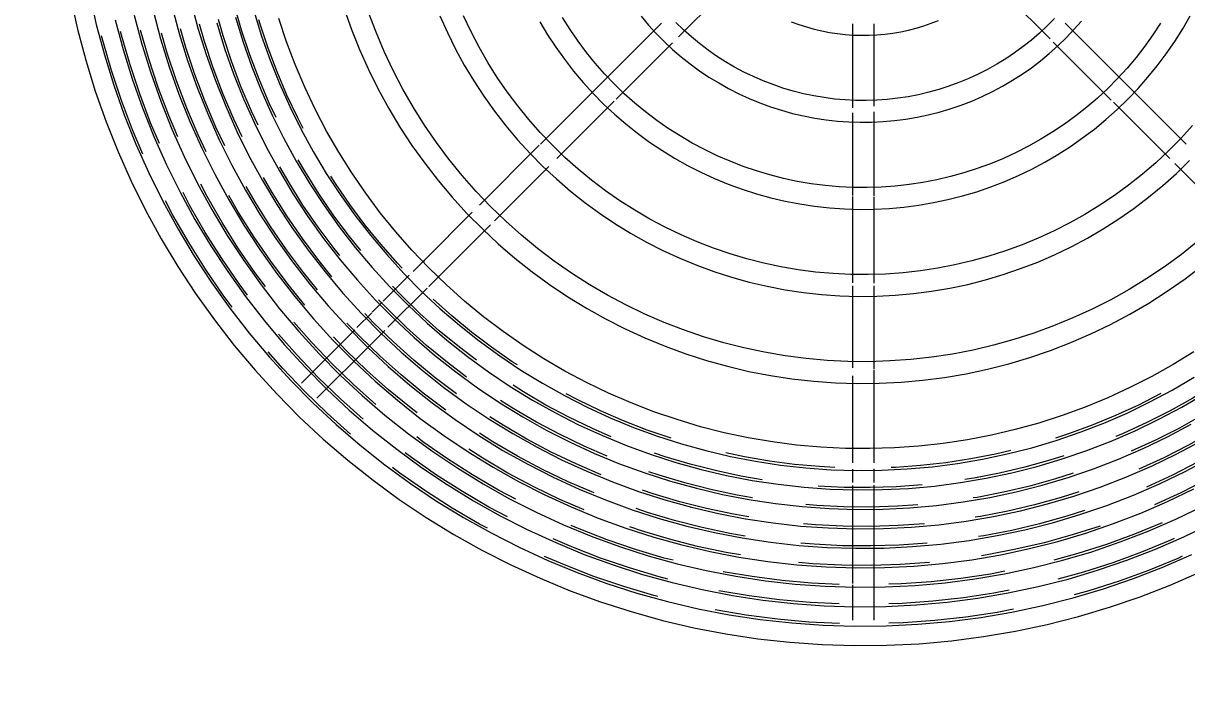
# Model space of a CAD drawing. Header units: inches. Extents: x -460 to 10305, y -938 to 5356.
# Drawn here: x 1189.14 to 1202.5, y 1002.9 to 1010.66 of the extents above; entities that cross this region are included whole.
import ezdxf
from ezdxf import colors
from ezdxf.entities.mleader import LeaderData, LeaderLine
from ezdxf.math import Vec2, Vec3

# ---------------------------------------------------------------- set-up
doc = ezdxf.new("R2010")
doc.units = ezdxf.units.IN
doc.header["$MEASUREMENT"] = 0
doc.layers.add('01-0263-G-DWG-BFP-ARCH$0$SP-CASE', color=11, linetype='Continuous', lineweight=13)
doc.layers.add('T-Detl-Wrko-ISD50184 Kitchen Ringer', color=150, linetype='Continuous')

# ---------------------------------------------------------------- blocks, each defined once
blk = doc.blocks.new('01-0263-G-DWG-BFP-ARCH', base_point=(1295.158, 1352.862))
at = {"layer": '01-0263-G-DWG-BFP-ARCH$0$SP-CASE'}
for p, q in [((2491.558, 2360.102), (2492.222, 2360.766)), ((2495.121, 2360.783), (2495.826, 2360.078)), ((2497.388, 2358.87), (2495.999, 2360.258)), ((2491.36, 2360.258), (2490.643, 2359.541)), ((2493.555, 2360.253), (2493.555, 2359.287)), ((2493.805, 2359.305), (2493.805, 2360.251)), ((2490.842, 2359.386), (2491.488, 2360.033)), ((2495.862, 2360.042), (2496.528, 2359.376)), ((2490.642, 2359.54), (2489.972, 2358.87)), ((2490.158, 2358.703), (2490.818, 2359.363)), ((2496.553, 2359.35), (2497.201, 2358.703)), ((2493.555, 2359.23), (2493.555, 2358.28)), ((2493.805, 2358.276), (2493.805, 2359.24)), ((2489.957, 2358.856), (2489.271, 2358.169)), ((2489.444, 2357.988), (2490.069, 2358.614)), ((2497.258, 2358.646), (2497.916, 2357.988)), ((2493.555, 2358.267), (2493.555, 2357.275)), ((2493.805, 2357.273), (2493.805, 2358.264)), ((2489.188, 2358.086), (2488.642, 2357.54)), ((2488.818, 2357.363), (2489.397, 2357.941)), ((2488.642, 2357.54), (2488.509, 2357.407)), ((2488.465, 2357.363), (2488.166, 2357.064)), ((2488.689, 2357.233), (2488.818, 2357.363)), ((2488.22, 2356.765), (2488.671, 2357.216)), ((2493.555, 2357.241), (2493.555, 2356.298)), ((2493.805, 2356.288), (2493.805, 2357.242)), ((2488.154, 2357.052), (2488.04, 2356.938)), ((2488.034, 2356.932), (2487.864, 2356.762)), ((2487.838, 2356.736), (2487.227, 2356.125)), ((2488.031, 2356.575), (2488.185, 2356.729)), ((2487.404, 2355.949), (2488.027, 2356.571)), ((2493.805, 2355.401), (2493.805, 2356.277)), ((2493.555, 2356.209), (2493.555, 2355.401)), ((2493.555, 2355.401), (2493.555, 2355.207)), ((2493.805, 2355.207), (2493.805, 2355.401)), ((2493.555, 2355.134), (2493.555, 2354.982)), ((2493.805, 2354.983), (2493.805, 2355.138)), ((2493.555, 2354.947), (2493.555, 2353.821)), ((2493.805, 2353.401), (2493.805, 2354.952)), ((2493.555, 2353.806), (2493.555, 2353.401))]:
    blk.add_line(p, q, dxfattribs=at)
for points in [[(2484.572, 2360.555), (2484.653, 2360.192), (2484.748, 2359.833), (2484.858, 2359.478), (2484.982, 2359.127), (2485.12, 2358.782), (2485.272, 2358.443), (2485.437, 2358.109), (2485.615, 2357.783), (2485.806, 2357.464), (2486.01, 2357.154), (2486.226, 2356.851), (2486.453, 2356.557), (2486.693, 2356.273), (2486.944, 2355.999), (2487.205, 2355.734), (2487.477, 2355.481), (2487.758, 2355.238), (2488.05, 2355.007), (2488.35, 2354.788), (2488.658, 2354.581), (2488.975, 2354.386), (2489.299, 2354.205), (2489.631, 2354.036), (2489.968, 2353.881), (2490.312, 2353.739), (2490.661, 2353.611), (2491.015, 2353.498), (2491.373, 2353.398), (2491.735, 2353.313), (2492.1, 2353.243), (2492.468, 2353.187), (2492.837, 2353.146), (2493.208, 2353.12), (2493.579, 2353.108), (2493.951, 2353.112), (2494.322, 2353.13), (2494.692, 2353.163), (2495.061, 2353.211), (2495.427, 2353.273), (2495.791, 2353.351), (2496.151, 2353.442), (2496.508, 2353.548), (2496.859, 2353.669), (2497.206, 2353.803), (2497.547, 2353.951)], [(2484.791, 2360.599), (2484.87, 2360.245), (2484.963, 2359.894), (2485.07, 2359.548), (2485.191, 2359.206), (2485.326, 2358.869), (2485.474, 2358.538), (2485.635, 2358.213), (2485.809, 2357.894), (2485.995, 2357.583), (2486.194, 2357.28), (2486.405, 2356.985), (2486.627, 2356.698), (2486.861, 2356.421), (2487.106, 2356.153), (2487.361, 2355.895), (2487.626, 2355.647), (2487.901, 2355.411), (2488.185, 2355.185), (2488.478, 2354.971), (2488.779, 2354.769), (2489.088, 2354.579), (2489.405, 2354.402), (2489.728, 2354.237), (2490.058, 2354.086), (2490.393, 2353.948), (2490.734, 2353.823), (2491.079, 2353.712), (2491.429, 2353.615), (2491.782, 2353.532), (2492.138, 2353.463), (2492.497, 2353.409), (2492.857, 2353.369), (2493.219, 2353.343), (2493.582, 2353.332), (2493.944, 2353.335), (2494.307, 2353.353), (2494.668, 2353.385), (2495.028, 2353.432), (2495.385, 2353.493), (2495.74, 2353.568), (2496.092, 2353.658), (2496.44, 2353.761), (2496.783, 2353.879), (2497.121, 2354.01), (2497.454, 2354.154)], [(2485.087, 2360.298), (2485.178, 2359.956), (2485.283, 2359.618), (2485.401, 2359.285), (2485.532, 2358.956), (2485.676, 2358.633), (2485.833, 2358.316), (2486.003, 2358.005), (2486.185, 2357.702), (2486.379, 2357.406), (2486.584, 2357.118), (2486.801, 2356.839), (2487.029, 2356.568), (2487.268, 2356.307), (2487.517, 2356.055), (2487.775, 2355.814), (2488.043, 2355.583), (2488.321, 2355.363), (2488.606, 2355.154), (2488.9, 2354.957), (2489.202, 2354.772), (2489.51, 2354.599), (2489.826, 2354.439), (2490.147, 2354.291), (2490.474, 2354.156), (2490.806, 2354.034), (2491.143, 2353.926), (2491.484, 2353.832), (2491.829, 2353.751), (2492.176, 2353.684), (2492.526, 2353.63), (2492.878, 2353.591), (2493.23, 2353.566), (2493.584, 2353.555), (2493.938, 2353.559), (2494.291, 2353.576), (2494.644, 2353.608), (2494.995, 2353.653), (2495.343, 2353.713), (2495.689, 2353.786), (2496.032, 2353.873), (2496.371, 2353.974), (2496.706, 2354.089), (2497.036, 2354.216), (2497.361, 2354.357), (2497.68, 2354.511)], [(2485.304, 2360.351), (2485.393, 2360.018), (2485.495, 2359.689), (2485.61, 2359.363), (2485.738, 2359.043), (2485.878, 2358.728), (2486.032, 2358.419), (2486.197, 2358.117), (2486.374, 2357.821), (2486.563, 2357.532), (2486.764, 2357.252), (2486.975, 2356.979), (2487.197, 2356.715), (2487.43, 2356.461), (2487.672, 2356.216), (2487.924, 2355.98), (2488.186, 2355.755), (2488.456, 2355.541), (2488.734, 2355.337), (2489.021, 2355.145), (2489.315, 2354.965), (2489.616, 2354.796), (2489.923, 2354.64), (2490.236, 2354.496), (2490.555, 2354.364), (2490.879, 2354.246), (2491.207, 2354.14), (2491.54, 2354.048), (2491.875, 2353.969), (2492.214, 2353.904), (2492.555, 2353.852), (2492.898, 2353.814), (2493.242, 2353.79), (2493.587, 2353.779), (2493.931, 2353.782), (2494.276, 2353.799), (2494.619, 2353.83), (2494.961, 2353.874), (2495.301, 2353.932), (2495.639, 2354.004), (2495.973, 2354.089), (2496.303, 2354.187), (2496.63, 2354.299), (2496.951, 2354.423), (2497.268, 2354.561), (2497.579, 2354.71)], [(2485.522, 2360.404), (2485.608, 2360.08), (2485.707, 2359.759), (2485.819, 2359.442), (2485.944, 2359.13), (2486.081, 2358.824), (2486.23, 2358.523), (2486.391, 2358.228), (2486.564, 2357.94), (2486.748, 2357.659), (2486.943, 2357.385), (2487.149, 2357.12), (2487.365, 2356.863), (2487.592, 2356.615), (2487.828, 2356.376), (2488.074, 2356.147), (2488.328, 2355.928), (2488.591, 2355.719), (2488.863, 2355.521), (2489.142, 2355.334), (2489.428, 2355.158), (2489.721, 2354.993), (2490.02, 2354.841), (2490.326, 2354.701), (2490.636, 2354.573), (2490.952, 2354.457), (2491.272, 2354.355), (2491.595, 2354.265), (2491.922, 2354.188), (2492.252, 2354.124), (2492.584, 2354.074), (2492.918, 2354.037), (2493.253, 2354.013), (2493.589, 2354.003), (2493.925, 2354.006), (2494.26, 2354.022), (2494.595, 2354.052), (2494.928, 2354.095), (2495.259, 2354.152), (2495.588, 2354.222), (2495.913, 2354.305), (2496.235, 2354.4), (2496.553, 2354.509), (2496.867, 2354.63), (2497.175, 2354.764), (2497.477, 2354.91)], [(2485.739, 2360.458), (2485.823, 2360.142), (2485.919, 2359.829), (2486.028, 2359.521), (2486.15, 2359.217), (2486.283, 2358.919), (2486.428, 2358.626), (2486.585, 2358.339), (2486.753, 2358.058), (2486.932, 2357.785), (2487.122, 2357.519), (2487.323, 2357.26), (2487.533, 2357.01), (2487.754, 2356.769), (2487.984, 2356.536), (2488.223, 2356.313), (2488.471, 2356.1), (2488.727, 2355.897), (2488.991, 2355.704), (2489.263, 2355.522), (2489.541, 2355.351), (2489.826, 2355.191), (2490.118, 2355.042), (2490.415, 2354.906), (2490.717, 2354.781), (2491.024, 2354.669), (2491.336, 2354.569), (2491.651, 2354.481), (2491.969, 2354.407), (2492.29, 2354.345), (2492.613, 2354.296), (2492.938, 2354.259), (2493.265, 2354.236), (2493.591, 2354.226), (2493.918, 2354.229), (2494.245, 2354.245), (2494.571, 2354.274), (2494.895, 2354.317), (2495.217, 2354.372), (2495.537, 2354.439), (2495.854, 2354.52), (2496.167, 2354.613), (2496.477, 2354.719), (2496.782, 2354.837), (2497.082, 2354.967), (2497.376, 2355.109), (2497.665, 2355.263)], [(2485.956, 2360.511), (2486.038, 2360.203), (2486.132, 2359.9), (2486.238, 2359.6), (2486.356, 2359.304), (2486.485, 2359.014), (2486.627, 2358.729), (2486.779, 2358.45), (2486.943, 2358.177), (2487.117, 2357.911), (2487.302, 2357.652), (2487.497, 2357.401), (2487.702, 2357.158), (2487.916, 2356.923), (2488.14, 2356.697), (2488.372, 2356.48), (2488.613, 2356.272), (2488.862, 2356.075), (2489.119, 2355.887), (2489.383, 2355.71), (2489.654, 2355.543), (2489.932, 2355.388), (2490.215, 2355.244), (2490.504, 2355.111), (2490.798, 2354.99), (2491.097, 2354.88), (2491.4, 2354.783), (2491.706, 2354.698), (2492.016, 2354.625), (2492.328, 2354.565), (2492.643, 2354.517), (2492.959, 2354.482), (2493.276, 2354.46), (2493.594, 2354.45), (2493.912, 2354.453), (2494.229, 2354.468), (2494.546, 2354.497), (2494.862, 2354.538), (2495.175, 2354.591), (2495.486, 2354.657), (2495.794, 2354.736), (2496.099, 2354.826), (2496.4, 2354.929), (2496.697, 2355.044), (2496.989, 2355.171), (2497.275, 2355.309), (2497.556, 2355.458)], [(2486.253, 2360.265), (2486.344, 2359.97), (2486.447, 2359.679), (2486.562, 2359.391), (2486.688, 2359.109), (2486.825, 2358.832), (2486.973, 2358.561), (2487.132, 2358.296), (2487.301, 2358.037), (2487.481, 2357.786), (2487.671, 2357.542), (2487.87, 2357.305), (2488.078, 2357.077), (2488.295, 2356.857), (2488.521, 2356.646), (2488.756, 2356.445), (2488.998, 2356.252), (2489.247, 2356.07), (2489.504, 2355.898), (2489.768, 2355.736), (2490.037, 2355.585), (2490.313, 2355.445), (2490.594, 2355.316), (2490.879, 2355.198), (2491.17, 2355.092), (2491.464, 2354.997), (2491.762, 2354.915), (2492.063, 2354.844), (2492.366, 2354.785), (2492.672, 2354.739), (2492.979, 2354.705), (2493.287, 2354.683), (2493.596, 2354.673), (2493.905, 2354.676), (2494.214, 2354.691), (2494.522, 2354.719), (2494.828, 2354.759), (2495.133, 2354.811), (2495.435, 2354.875), (2495.735, 2354.951), (2496.031, 2355.039), (2496.324, 2355.139), (2496.612, 2355.251), (2496.896, 2355.374), (2497.174, 2355.508), (2497.447, 2355.653)], [(2486.467, 2360.327), (2486.556, 2360.04), (2486.656, 2359.757), (2486.768, 2359.479), (2486.89, 2359.204), (2487.023, 2358.936), (2487.167, 2358.672), (2487.321, 2358.415), (2487.486, 2358.164), (2487.66, 2357.919), (2487.844, 2357.682), (2488.038, 2357.453), (2488.24, 2357.231), (2488.451, 2357.018), (2488.671, 2356.813), (2488.898, 2356.617), (2489.133, 2356.43), (2489.376, 2356.253), (2489.625, 2356.086), (2489.881, 2355.929), (2490.143, 2355.782), (2490.41, 2355.646), (2490.683, 2355.521), (2490.96, 2355.407), (2491.242, 2355.303), (2491.528, 2355.212), (2491.817, 2355.131), (2492.109, 2355.063), (2492.404, 2355.006), (2492.701, 2354.961), (2492.999, 2354.927), (2493.299, 2354.906), (2493.599, 2354.897), (2493.899, 2354.9), (2494.199, 2354.914), (2494.498, 2354.941), (2494.795, 2354.98), (2495.091, 2355.03), (2495.385, 2355.093), (2495.676, 2355.167), (2495.963, 2355.252), (2496.247, 2355.349), (2496.527, 2355.458), (2496.803, 2355.577), (2497.073, 2355.708), (2497.338, 2355.849), (2497.597, 2356)], [(2486.682, 2360.389), (2486.768, 2360.111), (2486.866, 2359.836), (2486.974, 2359.566), (2487.092, 2359.3), (2487.222, 2359.039), (2487.361, 2358.783), (2487.511, 2358.533), (2487.671, 2358.29), (2487.84, 2358.053), (2488.018, 2357.823), (2488.206, 2357.6), (2488.402, 2357.385), (2488.607, 2357.178), (2488.82, 2356.979), (2489.041, 2356.789), (2489.269, 2356.608), (2489.504, 2356.437), (2489.746, 2356.274), (2489.994, 2356.122), (2490.248, 2355.98), (2490.508, 2355.847), (2490.772, 2355.726), (2491.041, 2355.615), (2491.315, 2355.515), (2491.592, 2355.426), (2491.873, 2355.348), (2492.156, 2355.281), (2492.442, 2355.226), (2492.73, 2355.182), (2493.019, 2355.15), (2493.31, 2355.129), (2493.601, 2355.121), (2493.892, 2355.123), (2494.183, 2355.138), (2494.473, 2355.163), (2494.762, 2355.201), (2495.049, 2355.25), (2495.334, 2355.311), (2495.616, 2355.382), (2495.895, 2355.465), (2496.171, 2355.56), (2496.442, 2355.665), (2496.71, 2355.78), (2496.972, 2355.907), (2497.229, 2356.044), (2497.48, 2356.191)], [(2497.478, 2356.485), (2497.239, 2356.338), (2496.993, 2356.2), (2496.743, 2356.072), (2496.487, 2355.955), (2496.227, 2355.848), (2495.963, 2355.751), (2495.695, 2355.665), (2495.425, 2355.59), (2495.151, 2355.526), (2494.875, 2355.472), (2494.597, 2355.43), (2494.317, 2355.399), (2494.037, 2355.379), (2493.756, 2355.371), (2493.474, 2355.373), (2493.193, 2355.387), (2492.913, 2355.412), (2492.635, 2355.448), (2492.357, 2355.496), (2492.082, 2355.554), (2491.81, 2355.623), (2491.54, 2355.704), (2491.274, 2355.794), (2491.012, 2355.896), (2490.754, 2356.008), (2490.5, 2356.13), (2490.252, 2356.262), (2490.009, 2356.404), (2489.773, 2356.556), (2489.542, 2356.717), (2489.318, 2356.887), (2489.101, 2357.065), (2488.891, 2357.253), (2488.689, 2357.448), (2488.495, 2357.652), (2488.309, 2357.863), (2488.132, 2358.081), (2487.964, 2358.307), (2487.805, 2358.539), (2487.655, 2358.777), (2487.515, 2359.02), (2487.385, 2359.27), (2487.264, 2359.524), (2487.155, 2359.783), (2487.055, 2360.046), (2486.966, 2360.312)], [(2487.718, 2360.425), (2487.801, 2360.188), (2487.895, 2359.955), (2487.997, 2359.726), (2488.109, 2359.501), (2488.229, 2359.28), (2488.358, 2359.065), (2488.496, 2358.855), (2488.642, 2358.65), (2488.796, 2358.452), (2488.958, 2358.259), (2489.127, 2358.074), (2489.304, 2357.895), (2489.487, 2357.724), (2489.678, 2357.56), (2489.875, 2357.404), (2490.077, 2357.256), (2490.286, 2357.116), (2490.5, 2356.984), (2490.719, 2356.862), (2490.943, 2356.748), (2491.171, 2356.643), (2491.404, 2356.547), (2491.64, 2356.461), (2491.879, 2356.384), (2492.121, 2356.317), (2492.365, 2356.259), (2492.612, 2356.211), (2492.86, 2356.174), (2493.11, 2356.146), (2493.361, 2356.128), (2493.612, 2356.12), (2493.863, 2356.123), (2494.114, 2356.135), (2494.364, 2356.158), (2494.613, 2356.19), (2494.861, 2356.232), (2495.107, 2356.284), (2495.35, 2356.346), (2495.591, 2356.418), (2495.829, 2356.499), (2496.063, 2356.59), (2496.293, 2356.69), (2496.52, 2356.799), (2496.741, 2356.917), (2496.958, 2357.044), (2497.17, 2357.179), (2497.376, 2357.323), (2497.576, 2357.475)], [(2497.522, 2357.753), (2497.333, 2357.603), (2497.138, 2357.461), (2496.938, 2357.326), (2496.733, 2357.2), (2496.522, 2357.082), (2496.307, 2356.973), (2496.088, 2356.872), (2495.865, 2356.78), (2495.638, 2356.697), (2495.409, 2356.623), (2495.176, 2356.559), (2494.942, 2356.504), (2494.705, 2356.458), (2494.466, 2356.422), (2494.226, 2356.395), (2493.986, 2356.378), (2493.745, 2356.37), (2493.504, 2356.373), (2493.263, 2356.385), (2493.022, 2356.406), (2492.783, 2356.437), (2492.545, 2356.478), (2492.309, 2356.528), (2492.076, 2356.587), (2491.844, 2356.656), (2491.616, 2356.734), (2491.391, 2356.821), (2491.17, 2356.917), (2490.953, 2357.022), (2490.74, 2357.135), (2490.532, 2357.257), (2490.328, 2357.387), (2490.13, 2357.525), (2489.938, 2357.671), (2489.752, 2357.824), (2489.572, 2357.985), (2489.399, 2358.153), (2489.233, 2358.327), (2489.073, 2358.508), (2488.921, 2358.696), (2488.777, 2358.889), (2488.64, 2359.088), (2488.512, 2359.292), (2488.392, 2359.501), (2488.28, 2359.715), (2488.177, 2359.933), (2488.083, 2360.155), (2487.997, 2360.381)], [(2488.816, 2360.344), (2488.902, 2360.152), (2488.996, 2359.962), (2489.097, 2359.777), (2489.205, 2359.596), (2489.321, 2359.419), (2489.444, 2359.247), (2489.573, 2359.08), (2489.709, 2358.919), (2489.852, 2358.763), (2490, 2358.613), (2490.155, 2358.469), (2490.315, 2358.331), (2490.48, 2358.199), (2490.651, 2358.075), (2490.826, 2357.957), (2491.006, 2357.847), (2491.191, 2357.743), (2491.379, 2357.648), (2491.571, 2357.559), (2491.766, 2357.479), (2491.964, 2357.406), (2492.166, 2357.342), (2492.369, 2357.285), (2492.575, 2357.237), (2492.782, 2357.197), (2492.991, 2357.165), (2493.201, 2357.142), (2493.412, 2357.127), (2493.623, 2357.12), (2493.834, 2357.122), (2494.045, 2357.133), (2494.255, 2357.152), (2494.465, 2357.179), (2494.673, 2357.214), (2494.879, 2357.258), (2495.084, 2357.31), (2495.287, 2357.371), (2495.486, 2357.439), (2495.683, 2357.515), (2495.877, 2357.599), (2496.067, 2357.691), (2496.254, 2357.79), (2496.436, 2357.897), (2496.614, 2358.011), (2496.787, 2358.131), (2496.956, 2358.259), (2497.119, 2358.393), (2497.276, 2358.534), (2497.428, 2358.681)], [(2497.462, 2359.084), (2497.326, 2358.935), (2497.185, 2358.792), (2497.038, 2358.655), (2496.885, 2358.523), (2496.727, 2358.398), (2496.565, 2358.28), (2496.398, 2358.168), (2496.226, 2358.062), (2496.051, 2357.964), (2495.871, 2357.873), (2495.689, 2357.789), (2495.503, 2357.712), (2495.314, 2357.643), (2495.122, 2357.581), (2494.928, 2357.527), (2494.732, 2357.481), (2494.535, 2357.443), (2494.336, 2357.413), (2494.136, 2357.391), (2493.935, 2357.377), (2493.734, 2357.37), (2493.533, 2357.372), (2493.332, 2357.382), (2493.131, 2357.4), (2492.932, 2357.426), (2492.733, 2357.46), (2492.537, 2357.502), (2492.342, 2357.551), (2492.149, 2357.609), (2491.958, 2357.674), (2491.771, 2357.746), (2491.586, 2357.826), (2491.405, 2357.914), (2491.227, 2358.008), (2491.054, 2358.11), (2490.884, 2358.218), (2490.719, 2358.334), (2490.559, 2358.455), (2490.403, 2358.583), (2490.253, 2358.717), (2490.109, 2358.857), (2489.97, 2359.003), (2489.837, 2359.154), (2489.71, 2359.31), (2489.59, 2359.471), (2489.476, 2359.637), (2489.369, 2359.808), (2489.269, 2359.982), (2489.175, 2360.16), (2489.089, 2360.342)], [(2489.965, 2360.274), (2490.053, 2360.127), (2490.147, 2359.984), (2490.246, 2359.844), (2490.351, 2359.709), (2490.461, 2359.578), (2490.577, 2359.452), (2490.697, 2359.33), (2490.822, 2359.213), (2490.952, 2359.102), (2491.086, 2358.995), (2491.225, 2358.894), (2491.367, 2358.799), (2491.513, 2358.709), (2491.662, 2358.625), (2491.815, 2358.548), (2491.97, 2358.476), (2492.128, 2358.411), (2492.289, 2358.352), (2492.452, 2358.3), (2492.617, 2358.254), (2492.784, 2358.215), (2492.952, 2358.182), (2493.121, 2358.157), (2493.291, 2358.138), (2493.462, 2358.126), (2493.633, 2358.12), (2493.805, 2358.122), (2493.976, 2358.13), (2494.146, 2358.146), (2494.316, 2358.168), (2494.485, 2358.197), (2494.652, 2358.232), (2494.818, 2358.274), (2494.982, 2358.323), (2495.144, 2358.378), (2495.304, 2358.44), (2495.461, 2358.508), (2495.615, 2358.583), (2495.766, 2358.663), (2495.914, 2358.75), (2496.058, 2358.842), (2496.199, 2358.94), (2496.335, 2359.043), (2496.467, 2359.152), (2496.595, 2359.266), (2496.718, 2359.385), (2496.836, 2359.509), (2496.949, 2359.638), (2497.057, 2359.771), (2497.16, 2359.908), (2497.257, 2360.049), (2497.348, 2360.194), (2497.433, 2360.343)], [(2497.095, 2360.26), (2497.006, 2360.125), (2496.913, 2359.994), (2496.814, 2359.866), (2496.71, 2359.743), (2496.601, 2359.624), (2496.488, 2359.509), (2496.37, 2359.399), (2496.248, 2359.294), (2496.122, 2359.194), (2495.991, 2359.099), (2495.857, 2359.009), (2495.72, 2358.925), (2495.579, 2358.846), (2495.436, 2358.773), (2495.289, 2358.705), (2495.14, 2358.644), (2494.989, 2358.589), (2494.835, 2358.539), (2494.68, 2358.496), (2494.523, 2358.459), (2494.365, 2358.429), (2494.205, 2358.405), (2494.045, 2358.387), (2493.884, 2358.375), (2493.723, 2358.37), (2493.562, 2358.372), (2493.401, 2358.38), (2493.24, 2358.394), (2493.08, 2358.415), (2492.922, 2358.442), (2492.764, 2358.476), (2492.608, 2358.515), (2492.453, 2358.561), (2492.3, 2358.613), (2492.15, 2358.672), (2492.002, 2358.736), (2491.857, 2358.806), (2491.715, 2358.881), (2491.576, 2358.963), (2491.44, 2359.05), (2491.307, 2359.142), (2491.179, 2359.239), (2491.055, 2359.342), (2490.934, 2359.449), (2490.819, 2359.562), (2490.707, 2359.678), (2490.601, 2359.799), (2490.499, 2359.924), (2490.403, 2360.054), (2490.312, 2360.187), (2490.226, 2360.323)], [(2491.129, 2360.338), (2491.213, 2360.238), (2491.302, 2360.141), (2491.394, 2360.047), (2491.49, 2359.958), (2491.589, 2359.872), (2491.692, 2359.791), (2491.798, 2359.713), (2491.907, 2359.64), (2492.019, 2359.572), (2492.133, 2359.507), (2492.25, 2359.448), (2492.369, 2359.393), (2492.491, 2359.343), (2492.614, 2359.298), (2492.739, 2359.258), (2492.865, 2359.223), (2492.993, 2359.193), (2493.122, 2359.168), (2493.252, 2359.148), (2493.382, 2359.134), (2493.513, 2359.124), (2493.644, 2359.12), (2493.775, 2359.122), (2493.907, 2359.128), (2494.037, 2359.14), (2494.167, 2359.157), (2494.297, 2359.179), (2494.425, 2359.206), (2494.552, 2359.238), (2494.678, 2359.276), (2494.802, 2359.318), (2494.925, 2359.365), (2495.045, 2359.418), (2495.163, 2359.475), (2495.279, 2359.536), (2495.392, 2359.603), (2495.503, 2359.673), (2495.61, 2359.748), (2495.715, 2359.828), (2495.816, 2359.911), (2495.914, 2359.999), (2496.008, 2360.09), (2496.099, 2360.185), (2496.186, 2360.283)], [(2495.876, 2360.313), (2495.791, 2360.227), (2495.703, 2360.144), (2495.611, 2360.065), (2495.516, 2359.99), (2495.418, 2359.918), (2495.317, 2359.851), (2495.214, 2359.787), (2495.108, 2359.728), (2495, 2359.673), (2494.89, 2359.622), (2494.778, 2359.576), (2494.664, 2359.534), (2494.549, 2359.497), (2494.432, 2359.465), (2494.314, 2359.437), (2494.195, 2359.414), (2494.075, 2359.396), (2493.954, 2359.383), (2493.834, 2359.374), (2493.712, 2359.37), (2493.591, 2359.371), (2493.47, 2359.377), (2493.349, 2359.388), (2493.229, 2359.404), (2493.11, 2359.424), (2492.991, 2359.449), (2492.874, 2359.479), (2492.757, 2359.514), (2492.643, 2359.553), (2492.53, 2359.597), (2492.418, 2359.645), (2492.309, 2359.698), (2492.202, 2359.755), (2492.098, 2359.816), (2491.995, 2359.881), (2491.896, 2359.951), (2491.799, 2360.024), (2491.706, 2360.101), (2491.615, 2360.182), (2491.528, 2360.266)], [(2492.853, 2360.275), (2492.939, 2360.244), (2493.026, 2360.216), (2493.114, 2360.191), (2493.202, 2360.171), (2493.292, 2360.153), (2493.382, 2360.14), (2493.473, 2360.13), (2493.564, 2360.123), (2493.655, 2360.12), (2493.746, 2360.121), (2493.837, 2360.126), (2493.928, 2360.134), (2494.019, 2360.145), (2494.109, 2360.161), (2494.198, 2360.18), (2494.286, 2360.202), (2494.374, 2360.228), (2494.46, 2360.258), (2494.545, 2360.291)], [(2486.729, 2359.087), (2486.652, 2359.249), (2486.532, 2359.533), (2486.423, 2359.821), (2486.326, 2360.113), (2486.272, 2360.3)], [(2486.935, 2359.175), (2486.856, 2359.341), (2486.739, 2359.616), (2486.634, 2359.896), (2486.539, 2360.18), (2486.485, 2360.366)], [(2487.247, 2359.049), (2487.184, 2359.17), (2487.06, 2359.432), (2486.947, 2359.699), (2486.844, 2359.971), (2486.753, 2360.246), (2486.738, 2360.296)], [(2485.597, 2358.875), (2485.494, 2359.116), (2485.37, 2359.446), (2485.258, 2359.781), (2485.16, 2360.12), (2485.149, 2360.165)], [(2485.807, 2358.953), (2485.702, 2359.2), (2485.58, 2359.521), (2485.472, 2359.848), (2485.376, 2360.178)], [(2486.132, 2358.78), (2486.04, 2358.975), (2485.909, 2359.283), (2485.791, 2359.596), (2485.685, 2359.914), (2485.619, 2360.144)], [(2486.347, 2358.849), (2486.244, 2359.066), (2486.117, 2359.366), (2486.002, 2359.671), (2485.899, 2359.98), (2485.836, 2360.196)], [(2486.544, 2358.955), (2486.448, 2359.158), (2486.324, 2359.45), (2486.212, 2359.746), (2486.112, 2360.047), (2486.054, 2360.248)], [(2485.404, 2358.756), (2485.287, 2359.033), (2485.159, 2359.372), (2485.045, 2359.715), (2484.944, 2360.062), (2484.931, 2360.115)], [(2487.91, 2357.646), (2487.779, 2357.807), (2487.6, 2358.046), (2487.431, 2358.293), (2487.272, 2358.546), (2487.189, 2358.69)], [(2487.666, 2357.591), (2487.603, 2357.669), (2487.419, 2357.916), (2487.244, 2358.17), (2487.08, 2358.431), (2486.977, 2358.61)], [(2486.813, 2357.233), (2486.691, 2357.395), (2486.497, 2357.679), (2486.314, 2357.97), (2486.142, 2358.268), (2486.069, 2358.409)], [(2487.577, 2357.346), (2487.427, 2357.532), (2487.237, 2357.786), (2487.057, 2358.047), (2486.889, 2358.315), (2486.791, 2358.485)], [(2488.384, 2357.444), (2488.33, 2357.501), (2488.139, 2357.719), (2487.956, 2357.944), (2487.782, 2358.176), (2487.618, 2358.416), (2487.565, 2358.5)], [(2486.607, 2357.135), (2486.51, 2357.265), (2486.31, 2357.556), (2486.122, 2357.854), (2485.946, 2358.16), (2485.867, 2358.313)], [(2487.266, 2357.019), (2487.074, 2357.257), (2486.873, 2357.525), (2486.684, 2357.801), (2486.505, 2358.085), (2486.394, 2358.279)], [(2487.411, 2357.196), (2487.25, 2357.394), (2487.055, 2357.656), (2486.871, 2357.924), (2486.697, 2358.2), (2486.593, 2358.382)], [(2486.432, 2356.995), (2486.328, 2357.135), (2486.123, 2357.433), (2485.931, 2357.739), (2485.75, 2358.053), (2485.665, 2358.217)], [(2489.238, 2356.386), (2489.041, 2356.536), (2488.81, 2356.726), (2488.587, 2356.925), (2488.372, 2357.133), (2488.271, 2357.239)], [(2489.122, 2356.193), (2488.902, 2356.36), (2488.664, 2356.556), (2488.434, 2356.762), (2488.213, 2356.976), (2488.113, 2357.081)], [(2489.708, 2356.332), (2489.648, 2356.37), (2489.41, 2356.536), (2489.179, 2356.711), (2488.955, 2356.896), (2488.739, 2357.089)], [(2489.008, 2355.999), (2488.763, 2356.185), (2488.518, 2356.387), (2488.282, 2356.598), (2488.054, 2356.818), (2487.955, 2356.923)], [(2488.082, 2355.878), (2487.825, 2356.107), (2487.578, 2356.346), (2487.341, 2356.595), (2487.138, 2356.825)], [(2488.884, 2355.813), (2488.624, 2356.01), (2488.373, 2356.217), (2488.13, 2356.434), (2487.896, 2356.661), (2487.749, 2356.814)], [(2487.936, 2355.708), (2487.673, 2355.943), (2487.42, 2356.188), (2487.176, 2356.444), (2486.961, 2356.688)], [(2488.556, 2355.781), (2488.486, 2355.834), (2488.227, 2356.047), (2487.978, 2356.27), (2487.737, 2356.503), (2487.593, 2356.655)], [(2487.79, 2355.538), (2487.521, 2355.779), (2487.261, 2356.031), (2487.011, 2356.293), (2486.844, 2356.483)], [(2490.783, 2355.508), (2490.568, 2355.601), (2490.298, 2355.731), (2490.034, 2355.872), (2489.776, 2356.023), (2489.657, 2356.099)], [(2491.472, 2355.491), (2491.198, 2355.584), (2490.927, 2355.689), (2490.661, 2355.804), (2490.399, 2355.93), (2490.265, 2356.002)], [(2497.099, 2356.003), (2496.84, 2355.871), (2496.577, 2355.75), (2496.308, 2355.64), (2496.036, 2355.54), (2495.888, 2355.492)], [(2497.717, 2356.106), (2497.465, 2355.952), (2497.204, 2355.806), (2496.938, 2355.67), (2496.666, 2355.545), (2496.579, 2355.509)], [(2490.737, 2355.284), (2490.475, 2355.398), (2490.197, 2355.532), (2489.925, 2355.676), (2489.659, 2355.832), (2489.514, 2355.925)], [(2497.841, 2355.92), (2497.578, 2355.759), (2497.31, 2355.608), (2497.035, 2355.469), (2496.755, 2355.34)], [(2490.668, 2355.07), (2490.382, 2355.195), (2490.096, 2355.332), (2489.816, 2355.481), (2489.543, 2355.641), (2489.392, 2355.737)], [(2497.962, 2355.732), (2497.692, 2355.566), (2497.415, 2355.411), (2497.133, 2355.267), (2496.844, 2355.135)], [(2489.69, 2354.789), (2489.489, 2354.895), (2489.192, 2355.069), (2488.903, 2355.254), (2488.621, 2355.451), (2488.55, 2355.505)], [(2490.588, 2354.862), (2490.289, 2354.991), (2489.995, 2355.133), (2489.707, 2355.286), (2489.426, 2355.45), (2489.27, 2355.55)], [(2498.082, 2355.544), (2497.805, 2355.373), (2497.52, 2355.214), (2497.23, 2355.066), (2496.934, 2354.93)], [(2489.594, 2354.586), (2489.38, 2354.7), (2489.076, 2354.878), (2488.779, 2355.068), (2488.489, 2355.27), (2488.419, 2355.324)], [(2490.475, 2354.667), (2490.195, 2354.788), (2489.894, 2354.933), (2489.598, 2355.091), (2489.309, 2355.26), (2489.148, 2355.363)], [(2492.519, 2355.014), (2492.273, 2355.056), (2491.981, 2355.118), (2491.691, 2355.192), (2491.404, 2355.278), (2491.282, 2355.319)], [(2493.352, 2355.155), (2493.178, 2355.164), (2492.889, 2355.19), (2492.601, 2355.227), (2492.315, 2355.276), (2492.1, 2355.322)], [(2495.373, 2355.348), (2495.198, 2355.307), (2494.913, 2355.252), (2494.626, 2355.208), (2494.337, 2355.176), (2494.048, 2355.156), (2493.998, 2355.154)], [(2498.203, 2355.356), (2497.918, 2355.18), (2497.626, 2355.017), (2497.327, 2354.865), (2497.023, 2354.725)], [(2495.984, 2355.288), (2495.824, 2355.237), (2495.536, 2355.157), (2495.244, 2355.088), (2494.951, 2355.032), (2494.847, 2355.016)], [(2489.363, 2354.456), (2489.271, 2354.505), (2488.959, 2354.688), (2488.654, 2354.882), (2488.358, 2355.089), (2488.271, 2355.155)], [(2492.407, 2354.807), (2492.231, 2354.837), (2491.93, 2354.901), (2491.631, 2354.977), (2491.336, 2355.065), (2491.215, 2355.106)], [(2496.09, 2355.088), (2495.888, 2355.023), (2495.591, 2354.94), (2495.291, 2354.87), (2494.989, 2354.811), (2494.942, 2354.804)], [(2494.355, 2354.954), (2494.059, 2354.933), (2493.76, 2354.923), (2493.461, 2354.926), (2493.163, 2354.941)], [(2492.365, 2354.587), (2492.189, 2354.617), (2491.879, 2354.683), (2491.572, 2354.761), (2491.268, 2354.852), (2491.142, 2354.894)], [(2496.154, 2354.873), (2495.952, 2354.808), (2495.646, 2354.724), (2495.338, 2354.651), (2495.027, 2354.591), (2494.966, 2354.582)], [(2492.324, 2354.367), (2492.147, 2354.397), (2491.828, 2354.465), (2491.512, 2354.546), (2491.2, 2354.639), (2491.07, 2354.683)], [(2494.305, 2354.726), (2494.071, 2354.709), (2493.763, 2354.7), (2493.455, 2354.703), (2493.147, 2354.718), (2493.018, 2354.729)], [(2496.22, 2354.66), (2496.016, 2354.594), (2495.702, 2354.507), (2495.385, 2354.432), (2495.065, 2354.371), (2495.002, 2354.361)], [(2497.112, 2354.52), (2496.794, 2354.389), (2496.472, 2354.271), (2496.144, 2354.166), (2495.869, 2354.089)], [(2491.496, 2354.088), (2491.393, 2354.114), (2491.064, 2354.213), (2490.738, 2354.324), (2490.418, 2354.448), (2490.325, 2354.488)], [(2492.268, 2354.15), (2492.105, 2354.178), (2491.777, 2354.247), (2491.453, 2354.33), (2491.132, 2354.426), (2490.997, 2354.471)], [(2494.383, 2354.507), (2494.082, 2354.486), (2493.765, 2354.476), (2493.448, 2354.479), (2493.132, 2354.495), (2492.991, 2354.507)], [(2496.399, 2354.482), (2496.08, 2354.38), (2495.757, 2354.29), (2495.431, 2354.214), (2495.103, 2354.15), (2495.038, 2354.14)], [(2491.436, 2353.873), (2491.334, 2353.899), (2490.996, 2354), (2490.662, 2354.114), (2490.333, 2354.241), (2490.118, 2354.334)], [(2494.414, 2354.285), (2494.093, 2354.263), (2493.768, 2354.253), (2493.442, 2354.256), (2493.116, 2354.272), (2492.963, 2354.285)], [(2497.25, 2354.337), (2497.202, 2354.315), (2496.876, 2354.181), (2496.544, 2354.059), (2496.208, 2353.952), (2495.916, 2353.87)], [(2491.319, 2353.672), (2491.274, 2353.683), (2490.928, 2353.787), (2490.585, 2353.903), (2490.248, 2354.034), (2490.019, 2354.133)], [(2497.344, 2354.135), (2497.291, 2354.11), (2496.957, 2353.972), (2496.617, 2353.848), (2496.272, 2353.737), (2496.102, 2353.69)], [(2494.439, 2354.063), (2494.105, 2354.039), (2493.77, 2354.029), (2493.435, 2354.032), (2493.101, 2354.049), (2492.935, 2354.063)], [(2493.401, 2353.81), (2493.085, 2353.825), (2492.743, 2353.856), (2492.402, 2353.9), (2492.071, 2353.957)], [(2495.304, 2353.962), (2495.141, 2353.93), (2494.801, 2353.878), (2494.459, 2353.84), (2494.116, 2353.816), (2493.973, 2353.812)], [(2493.404, 2353.586), (2493.07, 2353.602), (2492.718, 2353.634), (2492.369, 2353.679), (2492.021, 2353.739)], [(2495.355, 2353.744), (2495.179, 2353.71), (2494.83, 2353.657), (2494.479, 2353.618), (2494.127, 2353.593), (2493.972, 2353.588)], [(2493.408, 2353.362), (2493.054, 2353.379), (2492.694, 2353.412), (2492.335, 2353.458), (2491.979, 2353.519)], [(2495.406, 2353.526), (2495.217, 2353.489), (2494.859, 2353.435), (2494.5, 2353.395), (2494.139, 2353.369), (2493.972, 2353.364)]]:
    blk.add_lwpolyline(points, dxfattribs=at)
for points in [[(2488.642, 2357.54), (2488.637, 2357.535), (2488.633, 2357.529), (2488.63, 2357.522)], [(2488.801, 2357.352), (2488.808, 2357.354), (2488.813, 2357.358), (2488.818, 2357.363)], [(2493.555, 2355.401), (2493.555, 2355.394), (2493.556, 2355.387), (2493.559, 2355.381)], [(2493.8, 2355.381), (2493.803, 2355.387), (2493.805, 2355.394), (2493.805, 2355.401)]]:
    blk.add_open_spline(points, degree=3, dxfattribs=at)

msp = doc.modelspace()

# ---------------------------------------------------------------- block references
msp.add_blockref('01-0263-G-DWG-BFP-ARCH', (0.263, 3.261))

# ---------------------------------------------------------------- next in the draw order: leaders
at = {"layer": 'T-Detl-Wrko-ISD50184 Kitchen Ringer'}
ml = msp.add_multileader_mtext('Standard', dxfattribs=at)
ml.set_content('ISD50184\\PInstall a tie cable from the office, room G27 to the wall and tie in the external ringer.', color=256)
ml.set_leader_properties()
ml.build(insert=Vec2(0, 0))
ml.multileader.update_dxf_attribs({"text_right_attachment_type": 6, "dogleg_length": 0.36, "arrow_head_size": 0.18})
ctx = ml.context
ctx.base_point, ctx.char_height, ctx.arrow_head_size, ctx.landing_gap_size, ctx.plane_origin = Vec3(1243.149, 1474.435), 20, 0.18, 0.09, Vec3(803.636, 1058.448)
ctx.right_attachment = 6
notes = []
notes.append((ctx, [(1, (1, 1, 0), (1570.356, 1461.102), (-1, 0), 0.36, [(0, [(803.636, 1058.448)], 0, []), (1, [(1780.066, 707.382)], 0, [])])]))
ctx.mtext.insert, ctx.mtext.width, ctx.mtext.flow_direction = Vec3(1243.239, 1487.769), 342.14719, 5
for ctx, leaders in notes:
    for number, flags, end, landing, length, lines in leaders:
        leader = LeaderData()
        leader.index, (leader.has_last_leader_line, leader.has_dogleg_vector, leader.attachment_direction) = number, flags
        leader.last_leader_point, leader.dogleg_vector, leader.dogleg_length = Vec3(end), Vec3(landing), length
        for number, points, colour, breaks in lines:
            line = LeaderLine()
            line.index, line.vertices, line.color, line.breaks = number, Vec3.list(points), colors.encode_raw_color(colour), breaks
            leader.lines.append(line)
        ctx.leaders.append(leader)

doc.saveas('drawing.dxf')
